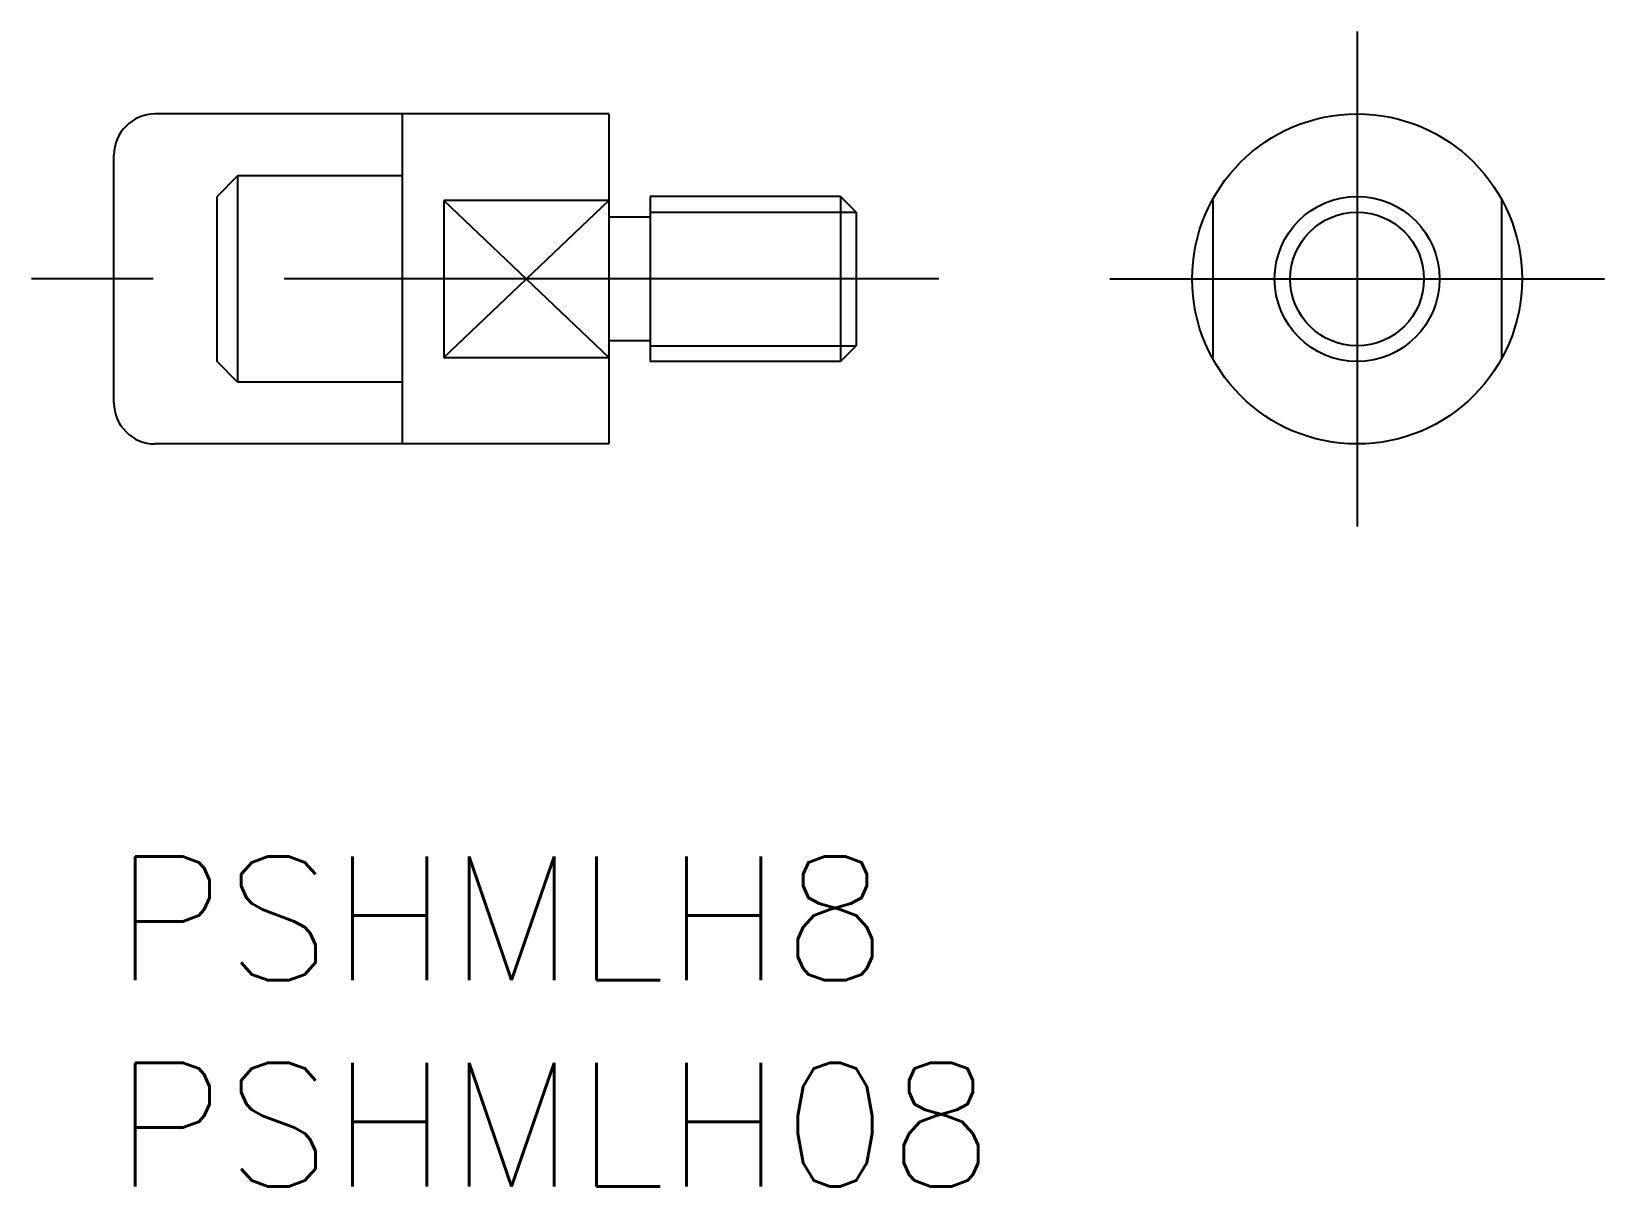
# Model space of a CAD drawing. Extents: x -2 to 36.1, y -8 to 20.
import ezdxf

# ---------------------------------------------------------------- set-up
doc = ezdxf.new("R2010")
doc.units = 0
doc.header["$LTSCALE"] = 0.5
doc.linetypes.add('CENTER', pattern=[50.8, 31.75, -6.35, 6.35, -6.35])
doc.linetypes.add('DASHED', pattern=[19.05, 12.7, -6.35])
for name, color, linetype in [('MSM_CENTER', 1, 'CENTER'), ('MSM_CONTINUOUS', 7, 'CONTINUOUS'), ('MSM_DASHED', 4, 'DASHED'), ('MSM_NARROW', 5, 'CONTINUOUS'), ('MSM_PART_NUMBER', 7, 'CONTINUOUS')]:
    doc.layers.add(name, color=color, linetype=linetype)
doc.styles.get("Standard").update_dxf_attribs({"font": 'txt.shx', "height": 3, "bigfont": 'bigfont.shx'})

# ---------------------------------------------------------------- blocks, each defined once
blk = doc.blocks.new('*U3')
at = {"layer": 'MSM_PART_NUMBER'}
blk.add_text('PSHMLH8', height=3, dxfattribs=at).set_placement((0, -3))
blk = doc.blocks.new('*U4')
at = {"layer": 'MSM_PART_NUMBER'}
blk.add_text('PSHMLH08', height=3, dxfattribs=at).set_placement((0, -8))

msp = doc.modelspace()

# ---------------------------------------------------------------- linework, layer by layer
at = {"layer": 'MSM_CENTER'}
for p, q in [((30.147, 20), (30.147, 8)), ((20, 14), (-2, 14)), ((24.147, 14), (36.147, 14))]:
    msp.add_line(p, q, dxfattribs=at)
at = {"layer": 'MSM_CONTINUOUS'}
for p, q in [((12, 18), (1, 18)), ((7, 10), (7, 18)), ((12, 18), (12, 10)), ((0, 11), (0, 17)), ((8, 15.9), (8, 12.1)), ((12, 15.9), (8, 15.9)), ((17.621, 16), (13, 16)), ((13, 16), (13, 12)), ((18, 15.621), (17.621, 16)), ((17.621, 16), (17.621, 12)), ((26.647, 15.9), (26.647, 12.1)), ((33.647, 15.9), (33.647, 12.1)), ((13, 15.5), (12, 15.5)), ((18, 15.621), (18, 12.379)), ((13, 12.5), (12, 12.5)), ((17.621, 12), (18, 12.379)), ((8, 12.1), (12, 12.1)), ((17.621, 12), (13, 12)), ((12, 10), (1, 10))]:
    msp.add_line(p, q, dxfattribs=at)
for radius in [4, 2]:
    msp.add_circle((30.147, 14), radius, dxfattribs=at)
for centre, start, end in [((1, 17), 90, 180), ((1, 11), 180, 270)]:
    msp.add_arc(centre, 1, start, end, dxfattribs=at)
at = {"layer": 'MSM_DASHED'}
for p, q in [((3, 16.5), (2.5, 16)), ((7, 16.5), (3, 16.5)), ((3, 16.5), (3, 11.5)), ((2.5, 12), (2.5, 16)), ((3, 11.5), (2.5, 12)), ((7, 11.5), (3, 11.5))]:
    msp.add_line(p, q, dxfattribs=at)
at = {"layer": 'MSM_NARROW'}
for p, q in [((8, 15.9), (12, 12.1)), ((8, 12.1), (12, 15.9)), ((13, 15.621), (18, 15.621)), ((13, 12.379), (18, 12.379))]:
    msp.add_line(p, q, dxfattribs=at)
msp.add_circle((30.147, 14), 1.621, dxfattribs=at)

# ---------------------------------------------------------------- block references
at = {"layer": 'MSM_CONTINUOUS'}
for name in ['*U3', '*U4']:
    msp.add_blockref(name, (0, 0), dxfattribs=at)

doc.saveas('drawing.dxf')
